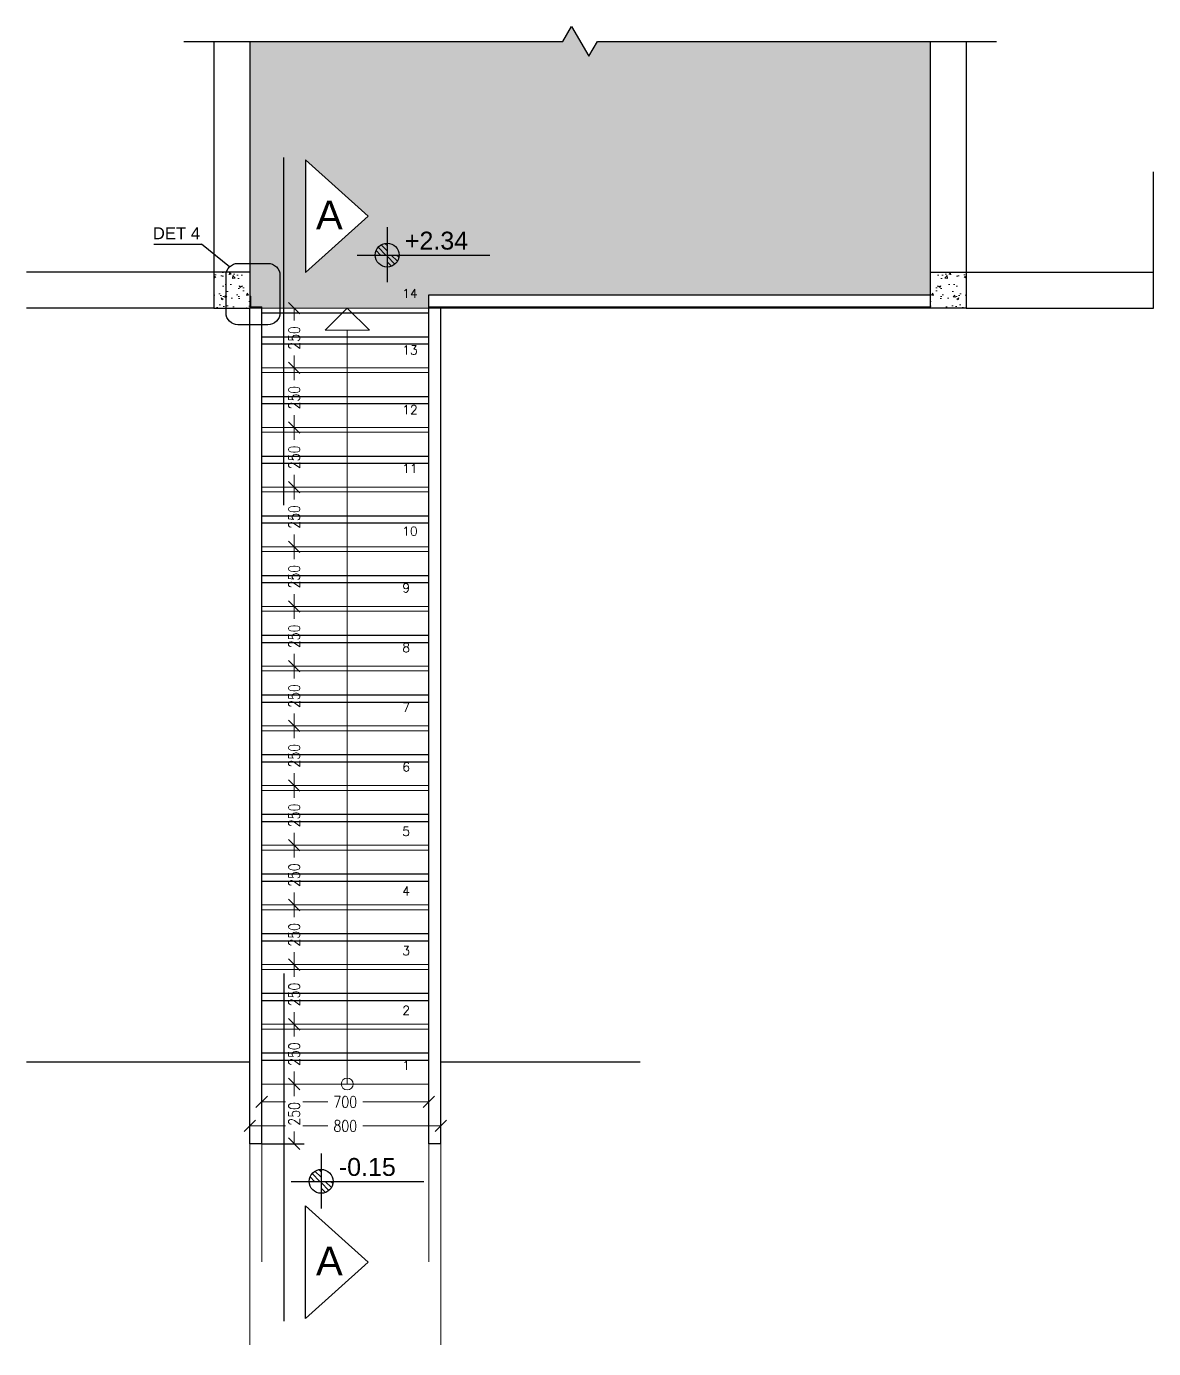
# Model space of a CAD drawing. Header units: metres. Extents: x -40 to 265, y 63 to 163.
# Drawn here: x 241.73 to 246.45, y 148.43 to 153.97 of the extents above; entities that cross this region are included whole.
import ezdxf
from ezdxf.enums import TextEntityAlignment as Align

# ---------------------------------------------------------------- set-up
doc = ezdxf.new("R2010")
doc.units = ezdxf.units.M
doc.header["$LTSCALE"] = 5
doc.header["$MEASUREMENT"] = 0
doc.layers.get('0').update_dxf_attribs({"color": 30})
doc.layers.get('DEFPOINTS').update_dxf_attribs({"color": 210})
for name, color, linetype, lineweight in [('A-ANNO-DIMS', 3, 'Continuous', 18), ('A-ANNO-TEXT', 3, 'Continuous', 18), ('A-DETL-GRPH', 4, 'Continuous', 25), ('A-DETL-MBND', 3, 'Continuous', 18), ('A-DETL-MCUT', 4, 'Continuous', 25), ('A-DETL-PATT', 8, 'Continuous', 18)]:
    doc.layers.add(name, color=color, linetype=linetype, lineweight=lineweight)
doc.styles.add('E-ARIAL', font='arial.ttf')
doc.styles.add('E-ROMANS', font='romans.shx', dxfattribs={"width": 0.8})
doc.dimstyles.new('E-0020_TICK_24', dxfattribs={"dimscale": 0.001, "dimtxt": 48, "dimasz": 48, "dimexe": 24, "dimexo": 16, "dimgap": 24, "dimtad": 0, "dimdec": 0, "dimlfac": 1000, "dimzin": 0, "dimdsep": 46, "dimtxsty": 'E-ROMANS', "dimblk": 'OBLIQUE', "dimcen": 24, "dimclrd": 256, "dimclre": 256, "dimclrt": 256, "dimadec": 0, "dimazin": 0, "dimtfac": 1, "dimtdec": 0, "dimtmove": 1, "dimatfit": 3, "dimldrblk": 'OPEN90', "dimfxl": 1, "dimtfill": 1, "dimtolj": 1, "dimtzin": 0, "dimlwd": -1, "dimarcsym": 0})

# ---------------------------------------------------------------- blocks, each defined once
blk = doc.blocks.new('_Oblique')
at = {"color": 0, "linetype": 'ByBlock', "lineweight": -2}
blk.add_line((-0.5, -0.5), (0.5, 0.5), dxfattribs=at)
blk = doc.blocks.new('*D61')
at = {"layer": 'A-ANNO-DIMS', "lineweight": -2, "transparency": 16777216}
for p, q in [((242.7352, 150.0394), (242.8795, 150.0394)), ((242.7352, 149.7894), (242.8795, 149.7894))]:
    blk.add_line(p, q, dxfattribs=at)
at = {"layer": 'A-ANNO-DIMS', "transparency": 16777216}
for p, q in [((242.8555, 150.0394), (242.8555, 149.9878)), ((242.8555, 149.7894), (242.8555, 149.841))]:
    blk.add_line(p, q, dxfattribs=at)
at = {"layer": 'DEFPOINTS', "color": 0, "transparency": 16777216}
for p in [(242.7192, 150.0394), (242.8555, 150.0394), (242.7192, 149.7894)]:
    blk.add_point(p, dxfattribs=at)
at = {"layer": 'A-ANNO-DIMS', "transparency": 16777216, "xscale": 0.048, "yscale": 0.048, "zscale": 0.048}
for p, rotation in [((242.8555, 150.0394), 90), ((242.8555, 149.7894), 270)]:
    blk.add_blockref('_Oblique', p, dxfattribs=dict(at, rotation=rotation))
at = {"layer": 'A-ANNO-DIMS', "transparency": 16777216, "insert": (242.8555, 149.9144), "char_height": 0.048, "attachment_point": 5, "rotation": 90, "style": 'E-ROMANS', "bg_fill": 3, "box_fill_scale": 1.25, "bg_fill_color": 256, "bg_fill_true_color": 13158600, "bg_fill_transparency": 0}
blk.add_mtext('\\A1;250', dxfattribs=at)
blk = doc.blocks.new('_Open90')
at = {"color": 0, "linetype": 'ByBlock', "lineweight": -2}
for p, q in [((0, 0), (-1, 0)), ((-0.5, 0.5), (0, 0)), ((0, 0), (-0.5, -0.5))]:
    blk.add_line(p, q, dxfattribs=at)
blk = doc.blocks.new('*D62')
at = {"layer": 'A-ANNO-DIMS', "lineweight": -2, "transparency": 16777216}
for p, q in [((243.4032, 150.2894), (242.8315, 150.2894)), ((242.7352, 150.0394), (242.8795, 150.0394))]:
    blk.add_line(p, q, dxfattribs=at)
at = {"layer": 'A-ANNO-DIMS', "transparency": 16777216}
for p, q in [((242.8555, 150.2894), (242.8555, 150.2378)), ((242.8555, 150.0394), (242.8555, 150.091))]:
    blk.add_line(p, q, dxfattribs=at)
at = {"layer": 'DEFPOINTS', "color": 0, "transparency": 16777216}
for p in [(242.8555, 150.2894), (243.4192, 150.2894), (242.7192, 150.0394)]:
    blk.add_point(p, dxfattribs=at)
at = {"layer": 'A-ANNO-DIMS', "transparency": 16777216, "xscale": 0.048, "yscale": 0.048, "zscale": 0.048}
for p, rotation in [((242.8555, 150.2894), 90), ((242.8555, 150.0394), 270)]:
    blk.add_blockref('_Oblique', p, dxfattribs=dict(at, rotation=rotation))
at = {"layer": 'A-ANNO-DIMS', "transparency": 16777216, "insert": (242.8555, 150.1644), "char_height": 0.048, "attachment_point": 5, "rotation": 90, "style": 'E-ROMANS', "bg_fill": 3, "box_fill_scale": 1.25, "bg_fill_color": 256, "bg_fill_true_color": 13158600, "bg_fill_transparency": 0}
blk.add_mtext('\\A1;250', dxfattribs=at)
blk = doc.blocks.new('*D63')
at = {"layer": 'A-ANNO-DIMS', "lineweight": -2, "transparency": 16777216}
for p, q in [((243.4032, 150.5394), (242.8315, 150.5394)), ((243.4032, 150.2894), (242.8315, 150.2894))]:
    blk.add_line(p, q, dxfattribs=at)
at = {"layer": 'A-ANNO-DIMS', "transparency": 16777216}
for p, q in [((242.8555, 150.5394), (242.8555, 150.4878)), ((242.8555, 150.2894), (242.8555, 150.341))]:
    blk.add_line(p, q, dxfattribs=at)
at = {"layer": 'DEFPOINTS', "color": 0, "transparency": 16777216}
for p in [(242.8555, 150.5394), (243.4192, 150.5394), (243.4192, 150.2894)]:
    blk.add_point(p, dxfattribs=at)
at = {"layer": 'A-ANNO-DIMS', "transparency": 16777216, "xscale": 0.048, "yscale": 0.048, "zscale": 0.048}
for p, rotation in [((242.8555, 150.5394), 90), ((242.8555, 150.2894), 270)]:
    blk.add_blockref('_Oblique', p, dxfattribs=dict(at, rotation=rotation))
at = {"layer": 'A-ANNO-DIMS', "transparency": 16777216, "insert": (242.8555, 150.4144), "char_height": 0.048, "attachment_point": 5, "rotation": 90, "style": 'E-ROMANS', "bg_fill": 3, "box_fill_scale": 1.25, "bg_fill_color": 256, "bg_fill_true_color": 13158600, "bg_fill_transparency": 0}
blk.add_mtext('\\A1;250', dxfattribs=at)
blk = doc.blocks.new('*D64')
at = {"layer": 'A-ANNO-DIMS', "lineweight": -2, "transparency": 16777216}
for p, q in [((243.4032, 150.7894), (242.8315, 150.7894)), ((243.4032, 150.5394), (242.8315, 150.5394))]:
    blk.add_line(p, q, dxfattribs=at)
at = {"layer": 'A-ANNO-DIMS', "transparency": 16777216}
for p, q in [((242.8555, 150.7894), (242.8555, 150.7378)), ((242.8555, 150.5394), (242.8555, 150.591))]:
    blk.add_line(p, q, dxfattribs=at)
at = {"layer": 'DEFPOINTS', "color": 0, "transparency": 16777216}
for p in [(242.8555, 150.7894), (243.4192, 150.7894), (243.4192, 150.5394)]:
    blk.add_point(p, dxfattribs=at)
at = {"layer": 'A-ANNO-DIMS', "transparency": 16777216, "xscale": 0.048, "yscale": 0.048, "zscale": 0.048}
for p, rotation in [((242.8555, 150.7894), 90), ((242.8555, 150.5394), 270)]:
    blk.add_blockref('_Oblique', p, dxfattribs=dict(at, rotation=rotation))
at = {"layer": 'A-ANNO-DIMS', "transparency": 16777216, "insert": (242.8555, 150.6644), "char_height": 0.048, "attachment_point": 5, "rotation": 90, "style": 'E-ROMANS', "bg_fill": 3, "box_fill_scale": 1.25, "bg_fill_color": 256, "bg_fill_true_color": 13158600, "bg_fill_transparency": 0}
blk.add_mtext('\\A1;250', dxfattribs=at)
blk = doc.blocks.new('*D65')
at = {"layer": 'A-ANNO-DIMS', "lineweight": -2, "transparency": 16777216}
for p, q in [((243.4032, 151.0394), (242.8315, 151.0394)), ((243.4032, 150.7894), (242.8315, 150.7894))]:
    blk.add_line(p, q, dxfattribs=at)
at = {"layer": 'A-ANNO-DIMS', "transparency": 16777216}
for p, q in [((242.8555, 151.0394), (242.8555, 150.9878)), ((242.8555, 150.7894), (242.8555, 150.841))]:
    blk.add_line(p, q, dxfattribs=at)
at = {"layer": 'DEFPOINTS', "color": 0, "transparency": 16777216}
for p in [(242.8555, 151.0394), (243.4192, 151.0394), (243.4192, 150.7894)]:
    blk.add_point(p, dxfattribs=at)
at = {"layer": 'A-ANNO-DIMS', "transparency": 16777216, "xscale": 0.048, "yscale": 0.048, "zscale": 0.048}
for p, rotation in [((242.8555, 151.0394), 90), ((242.8555, 150.7894), 270)]:
    blk.add_blockref('_Oblique', p, dxfattribs=dict(at, rotation=rotation))
at = {"layer": 'A-ANNO-DIMS', "transparency": 16777216, "insert": (242.8555, 150.9144), "char_height": 0.048, "attachment_point": 5, "rotation": 90, "style": 'E-ROMANS', "bg_fill": 3, "box_fill_scale": 1.25, "bg_fill_color": 256, "bg_fill_true_color": 13158600, "bg_fill_transparency": 0}
blk.add_mtext('\\A1;250', dxfattribs=at)
blk = doc.blocks.new('*D66')
at = {"layer": 'A-ANNO-DIMS', "lineweight": -2, "transparency": 16777216}
for p, q in [((243.4032, 151.2894), (242.8315, 151.2894)), ((243.4032, 151.0394), (242.8315, 151.0394))]:
    blk.add_line(p, q, dxfattribs=at)
at = {"layer": 'A-ANNO-DIMS', "transparency": 16777216}
for p, q in [((242.8555, 151.2894), (242.8555, 151.2378)), ((242.8555, 151.0394), (242.8555, 151.091))]:
    blk.add_line(p, q, dxfattribs=at)
at = {"layer": 'DEFPOINTS', "color": 0, "transparency": 16777216}
for p in [(242.8555, 151.2894), (243.4192, 151.2894), (243.4192, 151.0394)]:
    blk.add_point(p, dxfattribs=at)
at = {"layer": 'A-ANNO-DIMS', "transparency": 16777216, "xscale": 0.048, "yscale": 0.048, "zscale": 0.048}
for p, rotation in [((242.8555, 151.2894), 90), ((242.8555, 151.0394), 270)]:
    blk.add_blockref('_Oblique', p, dxfattribs=dict(at, rotation=rotation))
at = {"layer": 'A-ANNO-DIMS', "transparency": 16777216, "insert": (242.8555, 151.1644), "char_height": 0.048, "attachment_point": 5, "rotation": 90, "style": 'E-ROMANS', "bg_fill": 3, "box_fill_scale": 1.25, "bg_fill_color": 256, "bg_fill_true_color": 13158600, "bg_fill_transparency": 0}
blk.add_mtext('\\A1;250', dxfattribs=at)
blk = doc.blocks.new('*D67')
at = {"layer": 'A-ANNO-DIMS', "lineweight": -2, "transparency": 16777216}
for p, q in [((243.4032, 151.5394), (242.8315, 151.5394)), ((243.4032, 151.2894), (242.8315, 151.2894))]:
    blk.add_line(p, q, dxfattribs=at)
at = {"layer": 'A-ANNO-DIMS', "transparency": 16777216}
for p, q in [((242.8555, 151.5394), (242.8555, 151.4878)), ((242.8555, 151.2894), (242.8555, 151.3411))]:
    blk.add_line(p, q, dxfattribs=at)
at = {"layer": 'DEFPOINTS', "color": 0, "transparency": 16777216}
for p in [(242.8555, 151.5394), (243.4192, 151.5394), (243.4192, 151.2894)]:
    blk.add_point(p, dxfattribs=at)
at = {"layer": 'A-ANNO-DIMS', "transparency": 16777216, "xscale": 0.048, "yscale": 0.048, "zscale": 0.048}
for p, rotation in [((242.8555, 151.5394), 90), ((242.8555, 151.2894), 270)]:
    blk.add_blockref('_Oblique', p, dxfattribs=dict(at, rotation=rotation))
at = {"layer": 'A-ANNO-DIMS', "transparency": 16777216, "insert": (242.8555, 151.4144), "char_height": 0.048, "attachment_point": 5, "rotation": 90, "style": 'E-ROMANS', "bg_fill": 3, "box_fill_scale": 1.25, "bg_fill_color": 256, "bg_fill_true_color": 13158600, "bg_fill_transparency": 0}
blk.add_mtext('\\A1;250', dxfattribs=at)
blk = doc.blocks.new('*D68')
at = {"layer": 'A-ANNO-DIMS', "lineweight": -2, "transparency": 16777216}
for p, q in [((243.4032, 151.7894), (242.8315, 151.7894)), ((243.4032, 151.5394), (242.8315, 151.5394))]:
    blk.add_line(p, q, dxfattribs=at)
at = {"layer": 'A-ANNO-DIMS', "transparency": 16777216}
for p, q in [((242.8555, 151.7894), (242.8555, 151.7378)), ((242.8555, 151.5394), (242.8555, 151.5911))]:
    blk.add_line(p, q, dxfattribs=at)
at = {"layer": 'DEFPOINTS', "color": 0, "transparency": 16777216}
for p in [(242.8555, 151.7894), (243.4192, 151.7894), (243.4192, 151.5394)]:
    blk.add_point(p, dxfattribs=at)
at = {"layer": 'A-ANNO-DIMS', "transparency": 16777216, "xscale": 0.048, "yscale": 0.048, "zscale": 0.048}
for p, rotation in [((242.8555, 151.7894), 90), ((242.8555, 151.5394), 270)]:
    blk.add_blockref('_Oblique', p, dxfattribs=dict(at, rotation=rotation))
at = {"layer": 'A-ANNO-DIMS', "transparency": 16777216, "insert": (242.8555, 151.6644), "char_height": 0.048, "attachment_point": 5, "rotation": 90, "style": 'E-ROMANS', "bg_fill": 3, "box_fill_scale": 1.25, "bg_fill_color": 256, "bg_fill_true_color": 13158600, "bg_fill_transparency": 0}
blk.add_mtext('\\A1;250', dxfattribs=at)
blk = doc.blocks.new('*D69')
at = {"layer": 'A-ANNO-DIMS', "lineweight": -2, "transparency": 16777216}
for p, q in [((243.4032, 152.0394), (242.8315, 152.0394)), ((243.4032, 151.7894), (242.8315, 151.7894))]:
    blk.add_line(p, q, dxfattribs=at)
at = {"layer": 'A-ANNO-DIMS', "transparency": 16777216}
for p, q in [((242.8555, 152.0394), (242.8555, 151.9878)), ((242.8555, 151.7894), (242.8555, 151.8411))]:
    blk.add_line(p, q, dxfattribs=at)
at = {"layer": 'DEFPOINTS', "color": 0, "transparency": 16777216}
for p in [(242.8555, 152.0394), (243.4192, 152.0394), (243.4192, 151.7894)]:
    blk.add_point(p, dxfattribs=at)
at = {"layer": 'A-ANNO-DIMS', "transparency": 16777216, "xscale": 0.048, "yscale": 0.048, "zscale": 0.048}
for p, rotation in [((242.8555, 152.0394), 90), ((242.8555, 151.7894), 270)]:
    blk.add_blockref('_Oblique', p, dxfattribs=dict(at, rotation=rotation))
at = {"layer": 'A-ANNO-DIMS', "transparency": 16777216, "insert": (242.8555, 151.9144), "char_height": 0.048, "attachment_point": 5, "rotation": 90, "style": 'E-ROMANS', "bg_fill": 3, "box_fill_scale": 1.25, "bg_fill_color": 256, "bg_fill_true_color": 13158600, "bg_fill_transparency": 0}
blk.add_mtext('\\A1;250', dxfattribs=at)
blk = doc.blocks.new('*D70')
at = {"layer": 'A-ANNO-DIMS', "lineweight": -2, "transparency": 16777216}
for p, q in [((243.4032, 152.2894), (242.8315, 152.2894)), ((243.4032, 152.0394), (242.8315, 152.0394))]:
    blk.add_line(p, q, dxfattribs=at)
at = {"layer": 'A-ANNO-DIMS', "transparency": 16777216}
for p, q in [((242.8555, 152.2894), (242.8555, 152.2378)), ((242.8555, 152.0394), (242.8555, 152.0911))]:
    blk.add_line(p, q, dxfattribs=at)
at = {"layer": 'DEFPOINTS', "color": 0, "transparency": 16777216}
for p in [(242.8555, 152.2894), (243.4192, 152.2894), (243.4192, 152.0394)]:
    blk.add_point(p, dxfattribs=at)
at = {"layer": 'A-ANNO-DIMS', "transparency": 16777216, "xscale": 0.048, "yscale": 0.048, "zscale": 0.048}
for p, rotation in [((242.8555, 152.2894), 90), ((242.8555, 152.0394), 270)]:
    blk.add_blockref('_Oblique', p, dxfattribs=dict(at, rotation=rotation))
at = {"layer": 'A-ANNO-DIMS', "transparency": 16777216, "insert": (242.8555, 152.1644), "char_height": 0.048, "attachment_point": 5, "rotation": 90, "style": 'E-ROMANS', "bg_fill": 3, "box_fill_scale": 1.25, "bg_fill_color": 256, "bg_fill_true_color": 13158600, "bg_fill_transparency": 0}
blk.add_mtext('\\A1;250', dxfattribs=at)
blk = doc.blocks.new('*D71')
at = {"layer": 'A-ANNO-DIMS', "lineweight": -2, "transparency": 16777216}
for p, q in [((243.4032, 152.5394), (242.8315, 152.5394)), ((243.4032, 152.2894), (242.8315, 152.2894))]:
    blk.add_line(p, q, dxfattribs=at)
at = {"layer": 'A-ANNO-DIMS', "transparency": 16777216}
for p, q in [((242.8555, 152.5394), (242.8555, 152.4878)), ((242.8555, 152.2894), (242.8555, 152.3411))]:
    blk.add_line(p, q, dxfattribs=at)
at = {"layer": 'DEFPOINTS', "color": 0, "transparency": 16777216}
for p in [(242.8555, 152.5394), (243.4192, 152.5394), (243.4192, 152.2894)]:
    blk.add_point(p, dxfattribs=at)
at = {"layer": 'A-ANNO-DIMS', "transparency": 16777216, "xscale": 0.048, "yscale": 0.048, "zscale": 0.048}
for p, rotation in [((242.8555, 152.5394), 90), ((242.8555, 152.2894), 270)]:
    blk.add_blockref('_Oblique', p, dxfattribs=dict(at, rotation=rotation))
at = {"layer": 'A-ANNO-DIMS', "transparency": 16777216, "insert": (242.8555, 152.4144), "char_height": 0.048, "attachment_point": 5, "rotation": 90, "style": 'E-ROMANS', "bg_fill": 3, "box_fill_scale": 1.25, "bg_fill_color": 256, "bg_fill_true_color": 13158600, "bg_fill_transparency": 0}
blk.add_mtext('\\A1;250', dxfattribs=at)
blk = doc.blocks.new('*D72')
at = {"layer": 'A-ANNO-DIMS', "lineweight": -2, "transparency": 16777216}
for p, q in [((242.7192, 148.7941), (242.7192, 149.4886)), ((243.4192, 148.7941), (243.4192, 149.4886))]:
    blk.add_line(p, q, dxfattribs=at)
at = {"layer": 'A-ANNO-DIMS', "transparency": 16777216}
for p, q in [((242.7192, 149.4646), (242.9958, 149.4646)), ((243.4192, 149.4646), (243.1426, 149.4646))]:
    blk.add_line(p, q, dxfattribs=at)
at = {"layer": 'DEFPOINTS', "color": 0, "transparency": 16777216}
for p in [(243.4192, 149.4646), (242.7192, 148.7781), (243.4192, 148.7781)]:
    blk.add_point(p, dxfattribs=at)
at = {"layer": 'A-ANNO-DIMS', "transparency": 16777216, "xscale": 0.048, "yscale": 0.048, "zscale": 0.048, "rotation": 180}
blk.add_blockref('_Oblique', (242.7192, 149.4646), dxfattribs=at)
at = {"layer": 'A-ANNO-DIMS', "transparency": 16777216, "xscale": 0.048, "yscale": 0.048, "zscale": 0.048}
blk.add_blockref('_Oblique', (243.4192, 149.4646), dxfattribs=at)
at = {"layer": 'A-ANNO-DIMS', "transparency": 16777216, "insert": (243.0692, 149.4646), "char_height": 0.048, "attachment_point": 5, "style": 'E-ROMANS', "bg_fill": 3, "box_fill_scale": 1.25, "bg_fill_color": 256, "bg_fill_true_color": 13158600, "bg_fill_transparency": 0}
blk.add_mtext('\\A1;700', dxfattribs=at)
blk = doc.blocks.new('*D73')
at = {"layer": 'A-ANNO-DIMS', "lineweight": -2, "transparency": 16777216}
for p, q in [((242.6692, 148.4472), (242.6692, 149.3879)), ((243.4692, 148.4472), (243.4692, 149.3879))]:
    blk.add_line(p, q, dxfattribs=at)
at = {"layer": 'A-ANNO-DIMS', "transparency": 16777216}
for p, q in [((242.6692, 149.3639), (242.9958, 149.3639)), ((243.4692, 149.3639), (243.1426, 149.3639))]:
    blk.add_line(p, q, dxfattribs=at)
at = {"layer": 'DEFPOINTS', "color": 0, "transparency": 16777216}
for p in [(243.4692, 149.3639), (242.6692, 148.4312), (243.4692, 148.4312)]:
    blk.add_point(p, dxfattribs=at)
at = {"layer": 'A-ANNO-DIMS', "transparency": 16777216, "xscale": 0.048, "yscale": 0.048, "zscale": 0.048, "rotation": 180}
blk.add_blockref('_Oblique', (242.6692, 149.3639), dxfattribs=at)
at = {"layer": 'A-ANNO-DIMS', "transparency": 16777216, "xscale": 0.048, "yscale": 0.048, "zscale": 0.048}
blk.add_blockref('_Oblique', (243.4692, 149.3639), dxfattribs=at)
at = {"layer": 'A-ANNO-DIMS', "transparency": 16777216, "insert": (243.0692, 149.3639), "char_height": 0.048, "attachment_point": 5, "style": 'E-ROMANS', "bg_fill": 3, "box_fill_scale": 1.25, "bg_fill_color": 256, "bg_fill_true_color": 13158600, "bg_fill_transparency": 0}
blk.add_mtext('\\A1;800', dxfattribs=at)
blk = doc.blocks.new('*D103')
at = {"layer": 'A-ANNO-DIMS', "lineweight": -2, "transparency": 16777216}
for p, q in [((242.8416, 152.7894), (242.8315, 152.7894)), ((242.8416, 152.5394), (242.8315, 152.5394))]:
    blk.add_line(p, q, dxfattribs=at)
at = {"layer": 'A-ANNO-DIMS', "transparency": 16777216}
for p, q in [((242.8555, 152.7894), (242.8555, 152.7378)), ((242.8555, 152.5394), (242.8555, 152.5911))]:
    blk.add_line(p, q, dxfattribs=at)
at = {"layer": 'DEFPOINTS', "color": 0, "transparency": 16777216}
for p in [(242.8555, 152.7894), (242.8576, 152.7894), (242.8576, 152.5394)]:
    blk.add_point(p, dxfattribs=at)
at = {"layer": 'A-ANNO-DIMS', "transparency": 16777216, "xscale": 0.048, "yscale": 0.048, "zscale": 0.048}
for p, rotation in [((242.8555, 152.7894), 90), ((242.8555, 152.5394), 270)]:
    blk.add_blockref('_Oblique', p, dxfattribs=dict(at, rotation=rotation))
at = {"layer": 'A-ANNO-DIMS', "transparency": 16777216, "insert": (242.8555, 152.6644), "char_height": 0.048, "attachment_point": 5, "rotation": 90, "style": 'E-ROMANS', "bg_fill": 3, "box_fill_scale": 1.25, "bg_fill_color": 256, "bg_fill_true_color": 13158600, "bg_fill_transparency": 0}
blk.add_mtext('\\A1;250', dxfattribs=at)
blk = doc.blocks.new('*D104')
at = {"layer": 'A-ANNO-DIMS', "lineweight": -2, "transparency": 16777216}
for p, q in [((242.7352, 149.7894), (242.8795, 149.7894)), ((242.7352, 149.5394), (242.8795, 149.5394))]:
    blk.add_line(p, q, dxfattribs=at)
at = {"layer": 'A-ANNO-DIMS', "transparency": 16777216}
for p, q in [((242.8555, 149.7894), (242.8555, 149.7378)), ((242.8555, 149.5394), (242.8555, 149.5911))]:
    blk.add_line(p, q, dxfattribs=at)
at = {"layer": 'DEFPOINTS', "color": 0, "transparency": 16777216}
for p in [(242.7192, 149.7894), (242.8555, 149.7894), (242.7192, 149.5394)]:
    blk.add_point(p, dxfattribs=at)
at = {"layer": 'A-ANNO-DIMS', "transparency": 16777216, "xscale": 0.048, "yscale": 0.048, "zscale": 0.048}
for p, rotation in [((242.8555, 149.7894), 90), ((242.8555, 149.5394), 270)]:
    blk.add_blockref('_Oblique', p, dxfattribs=dict(at, rotation=rotation))
at = {"layer": 'A-ANNO-DIMS', "transparency": 16777216, "insert": (242.8555, 149.6644), "char_height": 0.048, "attachment_point": 5, "rotation": 90, "style": 'E-ROMANS', "bg_fill": 3, "box_fill_scale": 1.25, "bg_fill_color": 256, "bg_fill_true_color": 13158600, "bg_fill_transparency": 0}
blk.add_mtext('\\A1;250', dxfattribs=at)
blk = doc.blocks.new('*D105')
at = {"layer": 'A-ANNO-DIMS', "lineweight": -2, "transparency": 16777216}
for p, q in [((242.7352, 149.5394), (242.8795, 149.5394)), ((242.7352, 149.2894), (242.8795, 149.2894))]:
    blk.add_line(p, q, dxfattribs=at)
at = {"layer": 'A-ANNO-DIMS', "transparency": 16777216}
for p, q in [((242.8555, 149.5394), (242.8555, 149.4878)), ((242.8555, 149.2894), (242.8555, 149.3411))]:
    blk.add_line(p, q, dxfattribs=at)
at = {"layer": 'DEFPOINTS', "color": 0, "transparency": 16777216}
for p in [(242.7192, 149.5394), (242.8555, 149.5394), (242.7192, 149.2894)]:
    blk.add_point(p, dxfattribs=at)
at = {"layer": 'A-ANNO-DIMS', "transparency": 16777216, "xscale": 0.048, "yscale": 0.048, "zscale": 0.048}
for p, rotation in [((242.8555, 149.5394), 90), ((242.8555, 149.2894), 270)]:
    blk.add_blockref('_Oblique', p, dxfattribs=dict(at, rotation=rotation))
at = {"layer": 'A-ANNO-DIMS', "transparency": 16777216, "insert": (242.8555, 149.4144), "char_height": 0.048, "attachment_point": 5, "rotation": 90, "style": 'E-ROMANS', "bg_fill": 3, "box_fill_scale": 1.25, "bg_fill_color": 256, "bg_fill_true_color": 13158600, "bg_fill_transparency": 0}
blk.add_mtext('\\A1;250', dxfattribs=at)
blk = doc.blocks.new('QM-ARQ-DET')
at = {"layer": 'A-DETL-PATT'}
h = blk.add_hatch(dxfattribs=at)
h.set_pattern_fill('AR-SAND', color=256, scale=0.0005, angle=45, style=0)
h.set_pattern_definition([(82.5, (3.643496, 8.49536), (-0.0178690674, 0.0167376745), [0, -0.019304, 0, -0.02159, 0, -0.0206375]), (52.5, (3.643496, 8.49536), (-0.0094505464, 0.0412366426), [0, -0.010414, 0, -0.017399, 0, -0.0066675]), (12.5, (3.63245, 8.484314), (0.0279149913, 0.0280166156), [0, -0.00635, 0, -0.02286, 0, -0.029845]), (2.5, (3.63245, 8.484314), (0.0191140555, 0.034877539), [0, -0.003175, 0, -0.014986, 0, -0.017145])])
h.paths.add_polyline_path([(245.5192, 152.8444), (245.5192, 152.9394), (245.5192, 153.9068), (244.1251, 153.9068), (244.089, 153.8443), (244.0168, 153.9693), (243.9807, 153.9068), (242.6692, 153.9068), (242.6692, 152.9394), (242.6692, 152.8394), (242.6742, 152.8394), (242.6742, 152.7944), (242.7192, 152.7944), (242.7192, 152.7894), (243.4192, 152.7894), (243.4192, 152.8444)])
h.paths.add_polyline_path([(243.1655, 153.1739), (242.9026, 152.938), (242.9026, 153.4099)], flags=16)
h.paths.add_polyline_path([(242.9165, 153.0894), (243.0888, 153.0899), (243.0882, 153.2699), (242.9159, 153.2694)], flags=8)
h = blk.add_hatch(dxfattribs=at)
h.set_pattern_fill('ANSI31', color=256, scale=0.005, angle=90, style=0)
h.set_pattern_definition([(135, (-29350.969328, -384.726945), (-0.011225320151, -0.011225320151), [])])
h.paths.add_polyline_path([(243.2947, 153.0116), (243.2447, 153.0116), (243.2447, 152.9616, 0.414214)])
h.paths.add_polyline_path([(243.2447, 153.0616, 0.414214), (243.1947, 153.0116), (243.2447, 153.0116)])
h = blk.add_hatch(dxfattribs=at)
h.set_pattern_fill('AR-CONC', color=256, scale=0.0005, style=0)
h.set_pattern_definition([(130, (484.54491, 8.49536), (-0.091092334, -0.007969543), [0.009525, -0.104775]), (185, (484.54491, 8.49536), (0.017621413, 0.09552832), [0.00762, -0.08382]), (79.549, (484.53732, 8.4947), (-0.07347125, 0.087558344), [0.008095, -0.089045]), (133.8158, (484.54491, 8.52076), (-0.13553952, -0.021021164), [0.0142875, -0.1571625]), (83.3644, (484.53361, 8.51901), (-0.11870212, 0.12371278), [0.0121425, -0.1335675]), (188.816, (484.54491, 8.52076), (-0.1187023, 0.12371256), [0.01143, -0.12573]), (159, (484.53221, 8.51441), (-0.07580744, -0.05113276), [0.009525, -0.104775]), (214, (484.53221, 8.51441), (-0.030901014, 0.092093983), [0.00762, -0.08382]), (108.5486, (484.52589, 8.51015), (-0.106708245, 0.04096143), [0.008095, -0.089045]), (142.5, (484.544908, 8.49536), (-0.0015443016, 0.0422775194), [0, -0.082804, 0, -0.08509, 0, -0.0841375]), (172.5, (484.54491, 8.49536), (-0.033409831, 0.0500902874), [0, -0.048514, 0, -0.080899, 0, -0.0320675]), (212.5, (484.57323, 8.49536), (-0.0677952976, -0.002864372), [0, -0.03175, 0, -0.09906, 0, -0.131445]), (222.5, (484.58593, 8.49536), (-0.074064591, 0.012713246), [0, -0.041275, 0, -0.065786, 0, -0.093345])])
h.paths.add_polyline_path([(242.6692, 152.7894), (242.5192, 152.7894), (242.5192, 152.9394), (242.6692, 152.9394)])
h = blk.add_hatch(dxfattribs=at)
h.set_pattern_fill('AR-CONC', color=256, scale=0.0005, style=0)
h.set_pattern_definition([(50, (3.643496, 8.49536), (0.091092334, -0.007969543), [0.009525, -0.104775]), (355, (3.6435, 8.49536), (-0.017621413, 0.09552832), [0.00762, -0.08382]), (100.451, (3.65109, 8.4947), (0.07347125, 0.087558344), [0.008095, -0.089045]), (46.1842, (3.6435, 8.52076), (0.13553952, -0.021021164), [0.0142875, -0.1571625]), (96.6356, (3.65479, 8.51901), (0.11870212, 0.12371278), [0.0121425, -0.1335675]), (351.184, (3.6435, 8.52076), (0.1187023, 0.12371256), [0.01143, -0.12573]), (21, (3.656196, 8.51441), (0.07580744, -0.05113276), [0.009525, -0.104775]), (326, (3.6562, 8.51441), (0.030901014, 0.092093983), [0.00762, -0.08382]), (71.4514, (3.66251, 8.51015), (0.106708245, 0.04096143), [0.008095, -0.089045]), (37.5, (3.643496, 8.49536), (0.0015443016, 0.0422775194), [0, -0.082804, 0, -0.08509, 0, -0.0841375]), (7.5, (3.643496, 8.49536), (0.033409831, 0.0500902874), [0, -0.048514, 0, -0.080899, 0, -0.0320675]), (327.5, (3.615175, 8.49536), (0.0677952976, -0.002864372), [0, -0.03175, 0, -0.09906, 0, -0.131445]), (317.5, (3.602475, 8.49536), (0.074064591, 0.012713246), [0, -0.041275, 0, -0.065786, 0, -0.093345])])
h.paths.add_polyline_path([(245.5192, 152.7894), (245.6692, 152.7894), (245.6692, 152.9394), (245.5192, 152.9394)])
h = blk.add_hatch(dxfattribs=at)
h.set_pattern_fill('ANSI31', color=256, scale=0.005, angle=90, style=0)
h.set_pattern_definition([(135, (-29351.245885, -388.607006), (-0.011225320151, -0.011225320151), [])])
h.paths.add_polyline_path([(243.0182, 149.1316), (242.9682, 149.1316), (242.9682, 149.0816, 0.414214)])
h.paths.add_polyline_path([(242.9682, 149.1816, 0.414214), (242.9182, 149.1316), (242.9682, 149.1316)])
at = {"layer": 'A-DETL-GRPH'}
for p, q in [((243.9807, 153.9068), (244.0168, 153.9693)), ((244.0168, 153.9693), (244.089, 153.8443)), ((242.3925, 153.9068), (243.9807, 153.9068)), ((244.089, 153.8443), (244.1251, 153.9068)), ((244.1251, 153.9068), (245.7963, 153.9068)), ((245.5192, 153.9068), (245.7724, 153.9068)), ((246.4544, 152.7894), (246.4544, 153.3606)), ((242.2669, 153.0573), (242.4669, 153.0573)), ((242.5846, 152.9623), (242.4669, 153.0573)), ((241.734, 149.6317), (242.6692, 149.6317)), ((243.4692, 149.6317), (244.3039, 149.6317))]:
    blk.add_line(p, q, dxfattribs=at)
at = {"layer": 'A-DETL-GRPH', "flags": 128}
for points in [[(242.8118, 151.9638), (242.8118, 153.4201)], [(242.9026, 153.4099), (243.1655, 153.1739), (242.9026, 152.938)], [(242.9026, 153.4099), (242.9026, 152.938)], [(242.8118, 150.0027), (242.8118, 148.5465)], [(242.9026, 148.5567), (242.9026, 149.0286)], [(242.9026, 148.5567), (243.1655, 148.7926), (242.9026, 149.0286)]]:
    blk.add_lwpolyline(points, dxfattribs=at)
at = {"layer": 'A-DETL-GRPH'}
for points in [[(243.2447, 153.1288), (243.2447, 152.8978)], [(243.1196, 153.0116), (243.6745, 153.0116)], [(242.9682, 149.2488), (242.9682, 149.0177)], [(242.8431, 149.1316), (243.3979, 149.1316)]]:
    blk.add_lwpolyline(points, dxfattribs=at)
blk.add_lwpolyline([(242.6199, 152.9769), (242.7455, 152.9769, -0.414214), (242.7955, 152.9269), (242.7955, 152.7698, -0.414214), (242.7455, 152.7198), (242.6199, 152.7198, -0.414214), (242.5699, 152.7698), (242.5699, 152.9269, -0.414214)], format="xyb", close=True, dxfattribs=at)
for centre in [(243.2447, 153.0116), (242.9682, 149.1316)]:
    blk.add_circle(centre, 0.05, dxfattribs=at)
at = {"layer": 'A-DETL-MBND'}
for p, q in [((242.6742, 152.8394), (242.6692, 152.8394)), ((242.6742, 152.7944), (242.6742, 152.8394)), ((242.7192, 152.7944), (242.6742, 152.7944)), ((242.7192, 152.7894), (242.7192, 152.7944)), ((243.4692, 152.7894), (242.7192, 152.7894)), ((243.0772, 152.7894), (242.9844, 152.6966)), ((243.0772, 152.7894), (243.1701, 152.6966)), ((243.4692, 152.7894), (245.5192, 152.7894)), ((243.1701, 152.6966), (242.9844, 152.6966)), ((243.4192, 152.5394), (242.7192, 152.5394)), ((243.4192, 152.5194), (242.7192, 152.5194)), ((243.4192, 152.2894), (242.7192, 152.2894)), ((243.4192, 152.2694), (242.7192, 152.2694)), ((243.4192, 152.0394), (242.7192, 152.0394)), ((243.4192, 152.0194), (242.7192, 152.0194)), ((243.4192, 151.7894), (242.7192, 151.7894)), ((243.4192, 151.7694), (242.7192, 151.7694)), ((243.4192, 151.5394), (242.7192, 151.5394)), ((243.4192, 151.5194), (242.7192, 151.5194)), ((243.4192, 151.2894), (242.7192, 151.2894)), ((243.4192, 151.2694), (242.7192, 151.2694)), ((243.4192, 151.0394), (242.7192, 151.0394)), ((243.4192, 151.0194), (242.7192, 151.0194)), ((243.4192, 150.7894), (242.7192, 150.7894)), ((243.4192, 150.7694), (242.7192, 150.7694)), ((243.4192, 150.5394), (242.7192, 150.5394)), ((243.4192, 150.5194), (242.7192, 150.5194)), ((243.4192, 150.2894), (242.7192, 150.2894)), ((243.4192, 150.2694), (242.7192, 150.2694)), ((243.4192, 150.0394), (242.7192, 150.0394)), ((243.4192, 150.0194), (242.7192, 150.0194)), ((243.4192, 149.7894), (242.7192, 149.7894)), ((243.4192, 149.5394), (242.7192, 149.5394))]:
    blk.add_line(p, q, dxfattribs=at)
at = {"layer": 'A-DETL-MCUT'}
for p, q in [((242.5192, 153.9068), (242.5192, 152.9394)), ((242.6692, 153.9068), (242.6692, 152.9394)), ((245.5192, 153.9068), (245.5192, 152.9394)), ((245.6692, 153.9068), (245.6692, 152.9394)), ((242.5192, 152.9394), (241.734, 152.9394)), ((242.6692, 152.9394), (242.5192, 152.9394)), ((242.5192, 152.9394), (242.5192, 152.7894)), ((242.6692, 152.9394), (242.6692, 152.7894)), ((245.5192, 152.9394), (245.6692, 152.9394)), ((245.5192, 152.9394), (245.5192, 152.7894)), ((245.6692, 152.9394), (245.6692, 152.7894)), ((245.6692, 152.9394), (246.4544, 152.9394)), ((243.4192, 152.8444), (245.5192, 152.8444)), ((243.4192, 152.7894), (243.4192, 152.8444)), ((243.4192, 152.7944), (245.5192, 152.7944)), ((243.4692, 152.7894), (243.4692, 152.7944)), ((242.5192, 152.7894), (241.734, 152.7894)), ((242.5192, 152.7894), (242.6692, 152.7894)), ((242.6692, 149.2894), (242.6692, 152.7894)), ((242.7192, 152.7894), (242.6692, 152.7894)), ((242.7192, 149.2894), (242.7192, 152.7894)), ((243.4192, 149.2894), (243.4192, 152.7894)), ((243.4692, 149.2894), (243.4692, 152.7894)), ((245.6692, 152.7894), (245.5192, 152.7894)), ((245.6692, 152.7894), (246.4544, 152.7894)), ((242.7192, 149.2894), (242.6692, 149.2894)), ((243.4692, 149.2894), (243.4192, 149.2894))]:
    blk.add_line(p, q, dxfattribs=at)
at = {"layer": 'A-ANNO-TEXT', "ltscale": 0.5, "style": 'E-ARIAL'}
for p in [(242.9467, 153.1195), (242.9467, 148.7381)]:
    blk.add_text('A', height=0.12, rotation=0.1865, dxfattribs=at).set_placement(p)
at = {"layer": 'A-ANNO-TEXT', "style": 'E-ARIAL'}
blk.add_text('DET 4', height=0.05, dxfattribs=at).set_placement((242.3622, 153.1029), align=Align.MIDDLE_CENTER)
at = {"layer": 'A-ANNO-TEXT'}
for s, height, style, p in [('+2.34', 0.075, 'E-ARIAL', (243.3188, 153.0345)), ('14', 0.0375, 'E-ROMANS', (243.3082, 152.8319)), ('13', 0.0375, 'E-ROMANS', (243.3082, 152.5948)), ('12', 0.0375, 'E-ROMANS', (243.3082, 152.3447)), ('11', 0.0375, 'E-ROMANS', (243.3082, 152.0988)), ('10', 0.0375, 'E-ROMANS', (243.3082, 151.8364)), ('9', 0.0375, 'E-ROMANS', (243.3082, 151.5988)), ('8', 0.0375, 'E-ROMANS', (243.3082, 151.3488)), ('7', 0.0375, 'E-ROMANS', (243.3082, 151.0988)), ('6', 0.0375, 'E-ROMANS', (243.3082, 150.8488)), ('5', 0.0375, 'E-ROMANS', (243.3082, 150.5788)), ('4', 0.0375, 'E-ROMANS', (243.3082, 150.3288)), ('3', 0.0375, 'E-ROMANS', (243.3082, 150.0788)), ('2', 0.0375, 'E-ROMANS', (243.3082, 149.8288)), ('1', 0.0375, 'E-ROMANS', (243.3082, 149.5988)), ('-0.15', 0.075, 'E-ARIAL', (243.0422, 149.1545))]:
    blk.add_text(s, height=height, dxfattribs=dict(at, style=style)).set_placement(p)
at = {"layer": 'A-ANNO-DIMS'}
dim = blk.add_linear_dim(base=(242.8555, 150.0394), p1=(242.7192, 149.7894), p2=(242.7192, 150.0394), angle=90, dimstyle='E-0020_TICK_24', dxfattribs=at)
dim.commit()
dim.dimension.update_dxf_attribs({"geometry": '*D61', "text_midpoint": (242.8555, 149.9144)})
dim = blk.add_linear_dim(base=(243.4192, 149.4646), p1=(242.7192, 148.7781), p2=(243.4192, 148.7781), dimstyle='E-0020_TICK_24', dxfattribs=at)
dim.commit()
dim.dimension.update_dxf_attribs({"geometry": '*D72', "text_midpoint": (243.0692, 149.4646)})
at = {"layer": 'A-DETL-GRPH'}
for p, q in [((242.7192, 149.9194), (243.4192, 149.9194)), ((242.7192, 149.8894), (243.4192, 149.8894))]:
    blk.add_line(p, q, dxfattribs=at)
at = {"layer": 'A-DETL-MBND'}
blk.add_line((243.4192, 149.7694), (242.7192, 149.7694), dxfattribs=at)
blk.add_circle((243.0772, 149.5394), 0.025, dxfattribs=at)
at = {"layer": 'A-ANNO-DIMS'}
dim = blk.add_linear_dim(base=(242.8555, 150.2894), p1=(242.7192, 150.0394), p2=(243.4192, 150.2894), angle=90, dimstyle='E-0020_TICK_24', dxfattribs=at)
dim.commit()
dim.dimension.update_dxf_attribs({"geometry": '*D62', "text_midpoint": (242.8555, 150.1644)})
dim = blk.add_linear_dim(base=(243.4692, 149.3639), p1=(242.6692, 148.4312), p2=(243.4692, 148.4312), dimstyle='E-0020_TICK_24', dxfattribs=at)
dim.commit()
dim.dimension.update_dxf_attribs({"geometry": '*D73', "text_midpoint": (243.0692, 149.3639)})
at = {"layer": 'A-DETL-GRPH'}
for p, q in [((242.7192, 150.1694), (243.4192, 150.1694)), ((242.7192, 150.1394), (243.4192, 150.1394))]:
    blk.add_line(p, q, dxfattribs=at)
at = {"layer": 'A-DETL-MBND'}
blk.add_line((243.4192, 150.0194), (242.7192, 150.0194), dxfattribs=at)
at = {"layer": 'A-ANNO-DIMS'}
for base, p1, p2, picture, middle in [((242.8555, 150.5394), (243.4192, 150.2894), (243.4192, 150.5394), '*D63', (242.8555, 150.4144)), ((242.8555, 149.7894), (242.7192, 149.5394), (242.7192, 149.7894), '*D104', (242.8555, 149.6644))]:
    dim = blk.add_linear_dim(base=base, p1=p1, p2=p2, angle=90, dimstyle='E-0020_TICK_24', dxfattribs=at)
    dim.commit()
    dim.dimension.update_dxf_attribs({"geometry": picture, "text_midpoint": middle})
at = {"layer": 'A-DETL-GRPH'}
for p, q in [((242.7192, 150.4194), (243.4192, 150.4194)), ((242.7192, 150.3894), (243.4192, 150.3894)), ((242.7192, 149.6694), (243.4192, 149.6694)), ((242.7192, 149.6394), (243.4192, 149.6394))]:
    blk.add_line(p, q, dxfattribs=at)
at = {"layer": 'A-ANNO-DIMS'}
for base, p1, p2, picture, middle in [((242.8555, 150.7894), (243.4192, 150.5394), (243.4192, 150.7894), '*D64', (242.8555, 150.6644)), ((242.8555, 149.5394), (242.7192, 149.2894), (242.7192, 149.5394), '*D105', (242.8555, 149.4144))]:
    dim = blk.add_linear_dim(base=base, p1=p1, p2=p2, angle=90, dimstyle='E-0020_TICK_24', dxfattribs=at)
    dim.commit()
    dim.dimension.update_dxf_attribs({"geometry": picture, "text_midpoint": middle})
at = {"layer": 'A-DETL-GRPH'}
for p, q in [((242.7192, 150.6694), (243.4192, 150.6694)), ((242.7192, 150.6394), (243.4192, 150.6394)), ((242.7192, 149.2894), (242.8965, 149.2894))]:
    blk.add_line(p, q, dxfattribs=at)
at = {"layer": 'A-ANNO-DIMS'}
dim = blk.add_linear_dim(base=(242.8555, 151.0394), p1=(243.4192, 150.7894), p2=(243.4192, 151.0394), angle=90, dimstyle='E-0020_TICK_24', dxfattribs=at)
dim.commit()
dim.dimension.update_dxf_attribs({"geometry": '*D65', "text_midpoint": (242.8555, 150.9144)})
at = {"layer": 'A-DETL-GRPH'}
for p, q in [((242.7192, 150.9194), (243.4192, 150.9194)), ((242.7192, 150.8894), (243.4192, 150.8894))]:
    blk.add_line(p, q, dxfattribs=at)
at = {"layer": 'A-ANNO-DIMS'}
dim = blk.add_linear_dim(base=(242.8555, 151.2894), p1=(243.4192, 151.0394), p2=(243.4192, 151.2894), angle=90, dimstyle='E-0020_TICK_24', dxfattribs=at)
dim.commit()
dim.dimension.update_dxf_attribs({"geometry": '*D66', "text_midpoint": (242.8555, 151.1644)})
at = {"layer": 'A-DETL-GRPH'}
for p, q in [((242.7192, 151.1694), (243.4192, 151.1694)), ((242.7192, 151.1394), (243.4192, 151.1394))]:
    blk.add_line(p, q, dxfattribs=at)
at = {"layer": 'A-ANNO-DIMS'}
dim = blk.add_linear_dim(base=(242.8555, 151.5394), p1=(243.4192, 151.2894), p2=(243.4192, 151.5394), angle=90, dimstyle='E-0020_TICK_24', dxfattribs=at)
dim.commit()
dim.dimension.update_dxf_attribs({"geometry": '*D67', "text_midpoint": (242.8555, 151.4144)})
at = {"layer": 'A-DETL-GRPH'}
for p, q in [((242.7192, 151.4194), (243.4192, 151.4194)), ((242.7192, 151.3894), (243.4192, 151.3894))]:
    blk.add_line(p, q, dxfattribs=at)
at = {"layer": 'A-ANNO-DIMS'}
dim = blk.add_linear_dim(base=(242.8555, 151.7894), p1=(243.4192, 151.5394), p2=(243.4192, 151.7894), angle=90, dimstyle='E-0020_TICK_24', dxfattribs=at)
dim.commit()
dim.dimension.update_dxf_attribs({"geometry": '*D68', "text_midpoint": (242.8555, 151.6644)})
at = {"layer": 'A-DETL-GRPH'}
for p, q in [((242.7192, 151.6694), (243.4192, 151.6694)), ((242.7192, 151.6394), (243.4192, 151.6394))]:
    blk.add_line(p, q, dxfattribs=at)
at = {"layer": 'A-ANNO-DIMS'}
dim = blk.add_linear_dim(base=(242.8555, 152.0394), p1=(243.4192, 151.7894), p2=(243.4192, 152.0394), angle=90, dimstyle='E-0020_TICK_24', dxfattribs=at)
dim.commit()
dim.dimension.update_dxf_attribs({"geometry": '*D69', "text_midpoint": (242.8555, 151.9144)})
at = {"layer": 'A-DETL-GRPH'}
for p, q in [((242.7192, 151.9194), (243.4192, 151.9194)), ((242.7192, 151.8894), (243.4192, 151.8894))]:
    blk.add_line(p, q, dxfattribs=at)
at = {"layer": 'A-ANNO-DIMS'}
dim = blk.add_linear_dim(base=(242.8555, 152.2894), p1=(243.4192, 152.0394), p2=(243.4192, 152.2894), angle=90, dimstyle='E-0020_TICK_24', dxfattribs=at)
dim.commit()
dim.dimension.update_dxf_attribs({"geometry": '*D70', "text_midpoint": (242.8555, 152.1644)})
at = {"layer": 'A-DETL-GRPH'}
for p, q in [((242.7192, 152.1694), (243.4192, 152.1694)), ((242.7192, 152.1394), (243.4192, 152.1394))]:
    blk.add_line(p, q, dxfattribs=at)
at = {"layer": 'A-ANNO-DIMS'}
dim = blk.add_linear_dim(base=(242.8555, 152.5394), p1=(243.4192, 152.2894), p2=(243.4192, 152.5394), angle=90, dimstyle='E-0020_TICK_24', dxfattribs=at)
dim.commit()
dim.dimension.update_dxf_attribs({"geometry": '*D71', "text_midpoint": (242.8555, 152.4144)})
at = {"layer": 'A-DETL-GRPH'}
for p, q in [((242.7192, 152.4194), (243.4192, 152.4194)), ((242.7192, 152.3894), (243.4192, 152.3894))]:
    blk.add_line(p, q, dxfattribs=at)
at = {"layer": 'A-DETL-MBND'}
blk.add_line((243.0772, 149.5394), (243.0772, 152.6966), dxfattribs=at)
at = {"layer": 'A-ANNO-DIMS'}
dim = blk.add_linear_dim(base=(242.8555, 152.7894), p1=(242.8576, 152.5394), p2=(242.8576, 152.7894), angle=90, dimstyle='E-0020_TICK_24', dxfattribs=at)
dim.commit()
dim.dimension.update_dxf_attribs({"geometry": '*D103', "text_midpoint": (242.8555, 152.6644)})
at = {"layer": 'A-DETL-GRPH'}
for p, q in [((242.7192, 152.7694), (243.4192, 152.7694)), ((242.7192, 152.6694), (243.4192, 152.6694)), ((242.7192, 152.6394), (243.4192, 152.6394))]:
    blk.add_line(p, q, dxfattribs=at)

msp = doc.modelspace()

# ---------------------------------------------------------------- block references
at = {"layer": 'A-DETL-MBND'}
msp.add_blockref('QM-ARQ-DET', (0, 0), dxfattribs=at)

doc.saveas('drawing.dxf')
